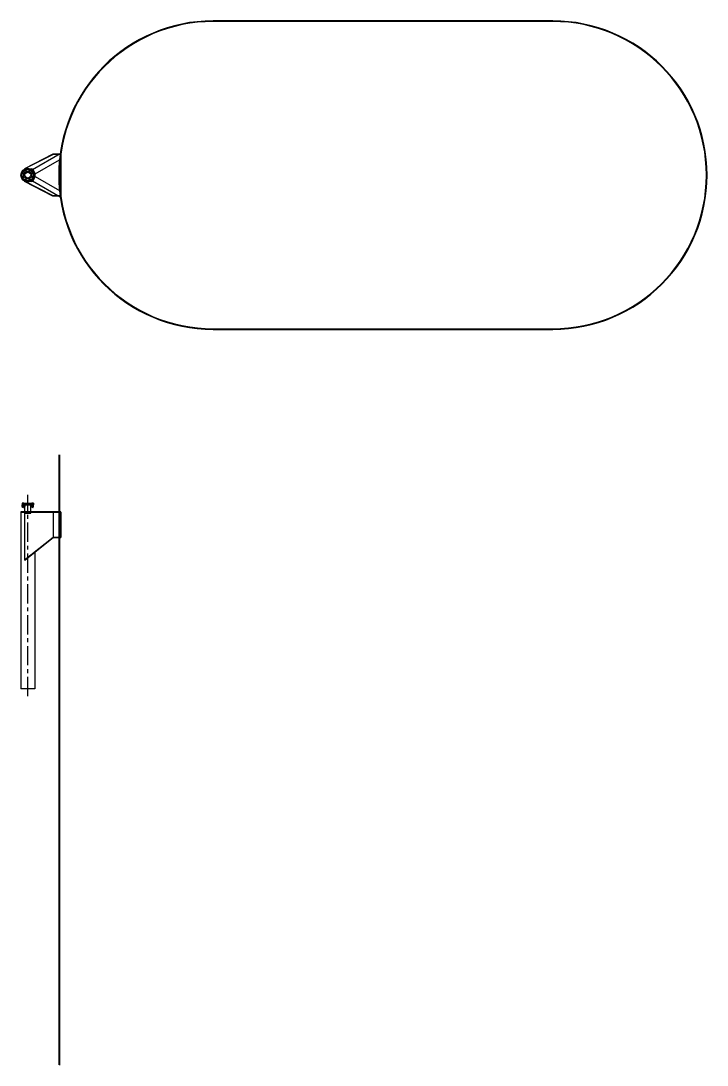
# Model space of a CAD drawing. Extents: x -1889 to 1438, y -977 to 1122.
# Drawn here: x 433 to 966, y -977 to -165 of the extents above; entities that cross this region are included whole.
import ezdxf

# ---------------------------------------------------------------- set-up
doc = ezdxf.new("R2010")
doc.units = 0
doc.header["$LTSCALE"] = 12
doc.header["$MEASUREMENT"] = 0
doc.linetypes.add('CENTER', pattern=[2, 1.25, -0.25, 0.25, -0.25])
doc.linetypes.add('HIDDEN', pattern=[0.375, 0.25, -0.125])
for name, color, linetype in [('10 PIPE', 7, 'CONTINUOUS'), ('4 PIPE', 7, 'CONTINUOUS'), ('4-150-BLIND', 14, 'CONTINUOUS'), ('4-150-RFSO', 14, 'CONTINUOUS'), ('4T-150-RFSO', 14, 'CONTINUOUS'), ('5-8-11NC-HHBOLT', 32, 'CONTINUOUS'), ('5-8-11NC-HHNUT', 32, 'CONTINUOUS'), ('CENTER', 6, 'CENTER'), ('COVER', 3, 'CONTINUOUS'), ('REPAD', 7, 'CONTINUOUS'), ('SHELL', 40, 'CONTINUOUS')]:
    doc.layers.add(name, color=color, linetype=linetype)

# ---------------------------------------------------------------- blocks, each defined once
blk = doc.blocks.new('04T')
at = {"layer": '4T-150-RFSO'}
for centre, radius in [((0, 0), 4.5), ((-3.46, 1.44), 0.375), ((0, 0), 3.09), ((0, 0), 2.29), ((-1.44, 3.46), 0.375), ((1.44, 3.46), 0.375), ((3.46, 1.44), 0.375), ((-3.46, -1.44), 0.375), ((-1.44, -3.46), 0.375), ((1.44, -3.46), 0.375), ((3.46, -1.44), 0.375)]:
    blk.add_circle(centre, radius, dxfattribs=at)
at = {"layer": 'SHELL'}
blk.add_circle((0, 0), 2.34, dxfattribs=at)

msp = doc.modelspace()

# ---------------------------------------------------------------- linework, layer by layer
at = {"layer": '10 PIPE'}
for p, q in [((432.57827, -546.84607), (432.57827, -684.34607)), ((443.32827, -577.76063), (443.32827, -684.34607)), ((443.32827, -684.34607), (432.57827, -684.34607))]:
    msp.add_line(p, q, dxfattribs=at)
for radius in [5.375, 5]:
    msp.add_circle((437.95327, -284.78215), radius, dxfattribs=at)
at = {"layer": '4 PIPE'}
for p, q in [((435.70327, -547.84607), (435.70327, -541.34607)), ((435.70327, -541.34607), (440.20327, -541.34607)), ((440.20327, -547.84607), (440.20327, -541.34607)), ((435.70327, -547.84607), (440.20327, -547.84607))]:
    msp.add_line(p, q, dxfattribs=at)
at = {"layer": '4-150-BLIND'}
for p, q in [((442.45327, -540.28357), (433.45327, -540.28357)), ((433.45327, -540.28357), (433.45327, -541.15857)), ((434.85952, -541.15857), (433.45327, -541.15857)), ((433.82827, -541.15857), (433.82827, -540.28357)), ((434.57827, -541.15857), (434.57827, -540.28357)), ((434.85952, -541.15857), (434.85952, -541.22107)), ((441.04702, -541.22107), (434.85952, -541.22107)), ((442.45327, -541.15857), (441.04702, -541.15857)), ((441.04702, -541.15857), (441.04702, -541.22107)), ((441.32827, -541.15857), (441.32827, -540.28357)), ((442.07827, -541.15857), (442.07827, -540.28357)), ((442.45327, -540.28357), (442.45327, -541.15857))]:
    msp.add_line(p, q, dxfattribs=at)
at = {"layer": '4-150-RFSO'}
for p, q in [((433.45327, -541.28357), (434.85952, -541.28357)), ((433.45327, -542.15857), (433.45327, -541.28357)), ((433.45327, -542.15857), (435.29702, -542.15857)), ((433.82827, -541.28357), (433.82827, -542.15857)), ((434.57827, -541.28357), (434.57827, -542.15857)), ((434.85952, -541.22107), (441.04702, -541.22107)), ((434.85952, -541.28357), (434.85952, -541.22107)), ((435.29702, -542.47107), (435.29702, -542.15857)), ((435.29702, -542.47107), (435.70327, -542.47107)), ((435.66827, -541.22107), (435.66827, -542.47107)), ((440.20327, -542.47107), (440.60952, -542.47107)), ((440.23827, -541.22107), (440.23827, -542.47107)), ((440.60952, -542.15857), (442.45327, -542.15857)), ((440.60952, -542.47107), (440.60952, -542.15857)), ((441.04702, -541.28357), (441.04702, -541.22107)), ((441.04702, -541.28357), (442.45327, -541.28357)), ((441.32827, -541.28357), (441.32827, -542.15857)), ((442.07827, -541.28357), (442.07827, -542.15857)), ((442.45327, -542.15857), (442.45327, -541.28357))]:
    msp.add_line(p, q, dxfattribs=at)
at = {"layer": '5-8-11NC-HHBOLT'}
for p, q in [((433.73452, -539.88057), (433.662, -539.92244)), ((433.662, -539.92244), (433.662, -540.28357)), ((434.74454, -540.28357), (433.662, -540.28357)), ((434.67202, -539.88057), (433.73452, -539.88057)), ((433.89077, -543.22947), (433.89077, -540.28357)), ((434.51577, -543.22947), (433.89077, -543.22947)), ((433.94487, -543.28357), (433.89077, -543.22947)), ((433.93264, -539.92244), (433.93264, -540.28357)), ((434.46167, -541.78357), (433.94487, -541.78357)), ((434.46167, -543.28357), (433.94487, -543.28357)), ((434.46167, -543.28357), (434.51577, -543.22947)), ((434.4739, -539.92244), (434.4739, -540.28357)), ((434.51577, -543.22947), (434.51577, -540.28357)), ((434.67202, -539.88057), (434.74454, -539.92244)), ((434.74454, -539.92244), (434.74454, -540.28357)), ((441.23452, -539.88057), (441.162, -539.92244)), ((441.162, -539.92244), (441.162, -540.28357)), ((442.24454, -540.28357), (441.162, -540.28357)), ((442.17202, -539.88057), (441.23452, -539.88057)), ((441.39077, -543.22947), (441.39077, -540.28357)), ((442.01577, -543.22947), (441.39077, -543.22947)), ((441.44487, -543.28357), (441.39077, -543.22947)), ((441.43264, -539.92244), (441.43264, -540.28357)), ((441.96167, -543.28357), (441.44487, -543.28357)), ((441.96167, -543.28357), (442.01577, -543.22947)), ((441.9739, -539.92244), (441.9739, -540.28357)), ((442.01577, -543.22947), (442.01577, -540.28357)), ((442.17202, -539.88057), (442.24454, -539.92244)), ((442.24454, -539.92244), (442.24454, -540.28357))]:
    msp.add_line(p, q, dxfattribs=at)
at = {"layer": '5-8-11NC-HHBOLT', "linetype": 'HIDDEN'}
for p, q in [((433.94487, -543.22947), (433.94487, -540.28357)), ((434.46167, -543.22947), (434.46167, -540.28357)), ((441.44487, -543.22947), (441.44487, -540.28357)), ((441.96167, -543.22947), (441.96167, -540.28357))]:
    msp.add_line(p, q, dxfattribs=at)
at = {"layer": '5-8-11NC-HHBOLT'}
for centre, radius, start, end in [((433.79732, -540.12018), 0.23961, 55.61575253, 124.38424747), ((434.20327, -540.77621), 0.89563, 72.41204623, 107.58795377), ((434.60922, -540.12018), 0.23961, 55.61575253, 124.38424747), ((441.29732, -540.12018), 0.23961, 55.61575253, 124.38424747), ((441.70327, -540.77621), 0.89563, 72.41204623, 107.58795377), ((442.10922, -540.12018), 0.23961, 55.61575253, 124.38424747)]:
    msp.add_arc(centre, radius, start, end, dxfattribs=at)
at = {"layer": '5-8-11NC-HHNUT'}
for p, q in [((433.662, -542.20044), (433.73452, -542.15857)), ((433.662, -542.67571), (433.662, -542.20044)), ((433.662, -542.67571), (433.73452, -542.71757)), ((434.67202, -542.15857), (433.73452, -542.15857)), ((434.67202, -542.71757), (433.73452, -542.71757)), ((433.93264, -542.67571), (433.93264, -542.20044)), ((434.4739, -542.67571), (434.4739, -542.20044)), ((434.74454, -542.20044), (434.67202, -542.15857)), ((434.74454, -542.67571), (434.67202, -542.71757)), ((434.74454, -542.67571), (434.74454, -542.20044)), ((441.162, -542.20044), (441.23452, -542.15857)), ((441.162, -542.67571), (441.162, -542.20044)), ((441.162, -542.67571), (441.23452, -542.71757)), ((442.17202, -542.15857), (441.23452, -542.15857)), ((442.17202, -542.71757), (441.23452, -542.71757)), ((441.43264, -542.67571), (441.43264, -542.20044)), ((441.9739, -542.67571), (441.9739, -542.20044)), ((442.24454, -542.20044), (442.17202, -542.15857)), ((442.24454, -542.67571), (442.17202, -542.71757)), ((442.24454, -542.67571), (442.24454, -542.20044))]:
    msp.add_line(p, q, dxfattribs=at)
for centre, radius, start, end in [((433.79732, -542.39818), 0.23961, 55.61575253, 124.38424747), ((433.79732, -542.47797), 0.23961, 235.61575253, 304.38424747), ((434.20327, -543.05421), 0.89563, 72.41204623, 107.58795377), ((434.20327, -541.82194), 0.89563, 252.41204623, 287.58795377), ((434.60922, -542.39818), 0.23961, 55.61575253, 124.38424747), ((434.60922, -542.47797), 0.23961, 235.61575253, 304.38424747), ((441.29732, -542.39818), 0.23961, 55.61575253, 124.38424747), ((441.29732, -542.47797), 0.23961, 235.61575253, 304.38424747), ((441.70327, -543.05421), 0.89563, 72.41204623, 107.58795377), ((441.70327, -541.82194), 0.89563, 252.41204623, 287.58795377), ((442.10922, -542.39818), 0.23961, 55.61575253, 124.38424747), ((442.10922, -542.47797), 0.23961, 235.61575253, 304.38424747)]:
    msp.add_arc(centre, radius, start, end, dxfattribs=at)
at = {"layer": 'CENTER'}
for p, q in [((437.95327, -690.09107), (437.95327, -533.39249)), ((434.20327, -543.41006), (434.20327, -539.64139)), ((441.70327, -543.41006), (441.70327, -539.64139))]:
    msp.add_line(p, q, dxfattribs=at)
at = {"layer": 'COVER'}
for p, q in [((441.62198, -280.35461), (463.17745, -267.90956)), ((457.51781, -268.40715), (435.38284, -279.7788)), ((457.57827, -268.65715), (435.49708, -280.00117)), ((443.62198, -283.81872), (462.57758, -272.87469)), ((463.57827, -268.40715), (457.51781, -268.40715)), ((463.57827, -268.65715), (457.57827, -268.65715)), ((463.57827, -268.40715), (463.57827, -301.15715)), ((435.49708, -280.00117), (435.38284, -279.7788)), ((435.49708, -289.56313), (435.38284, -289.7855)), ((457.51781, -301.15715), (435.38284, -289.7855)), ((457.57827, -300.90715), (435.49708, -289.56313)), ((441.62198, -289.20968), (463.17745, -301.65473)), ((443.62198, -285.74558), (462.57758, -296.6896)), ((463.57827, -301.15715), (457.51781, -301.15715)), ((463.57827, -300.90715), (457.57827, -300.90715)), ((463.57827, -546.59607), (432.57827, -546.59607)), ((432.57827, -546.59607), (432.57827, -546.84607)), ((432.57827, -546.59607), (432.57827, -594.59607)), ((432.57827, -546.84607), (463.57827, -546.84607)), ((435.49708, -546.84607), (435.49708, -584.03357)), ((457.57827, -546.84607), (457.57827, -566.34607)), ((463.57827, -546.84607), (463.57827, -546.59607)), ((463.57827, -546.84607), (463.57827, -566.34607)), ((435.49708, -584.03357), (457.57827, -566.34607)), ((435.65338, -584.22869), (457.66605, -566.59607)), ((457.57827, -566.34607), (463.57827, -566.34607)), ((457.66605, -566.59607), (463.57827, -566.59607)), ((463.57827, -566.34607), (463.57827, -566.59607)), ((435.65338, -584.22869), (435.49708, -584.03357))]:
    msp.add_line(p, q, dxfattribs=at)
at = {"layer": 'REPAD'}
for p, q in [((440.64077, -280.12726), (440.82827, -279.8025)), ((440.64077, -289.43703), (440.82827, -289.76179))]:
    msp.add_line(p, q, dxfattribs=at)
msp.add_arc((437.95327, -284.78215), 5.75, 300, 60, dxfattribs=at)
at = {"layer": 'SHELL'}
for p, q in [((461.98534, -502.26894), (461.98534, -976.97541)), ((462.48534, -502.26894), (462.48534, -977.11559))]:
    msp.add_line(p, q, dxfattribs=at)
for points in [[(845.98534, -404.78215, 1), (845.98534, -164.78215), (581.98534, -164.78215, 1), (581.98534, -404.78215)], [(845.98534, -404.28215, 1), (845.98534, -165.28215), (581.98534, -165.28215, 1), (581.98534, -404.28215)]]:
    msp.add_lwpolyline(points, format="xyb", close=True, dxfattribs=at)

# ---------------------------------------------------------------- block references
at = {"layer": 'COVER'}
msp.add_blockref('04T', (437.95327, -284.78215), dxfattribs=at)

doc.saveas('drawing.dxf')
